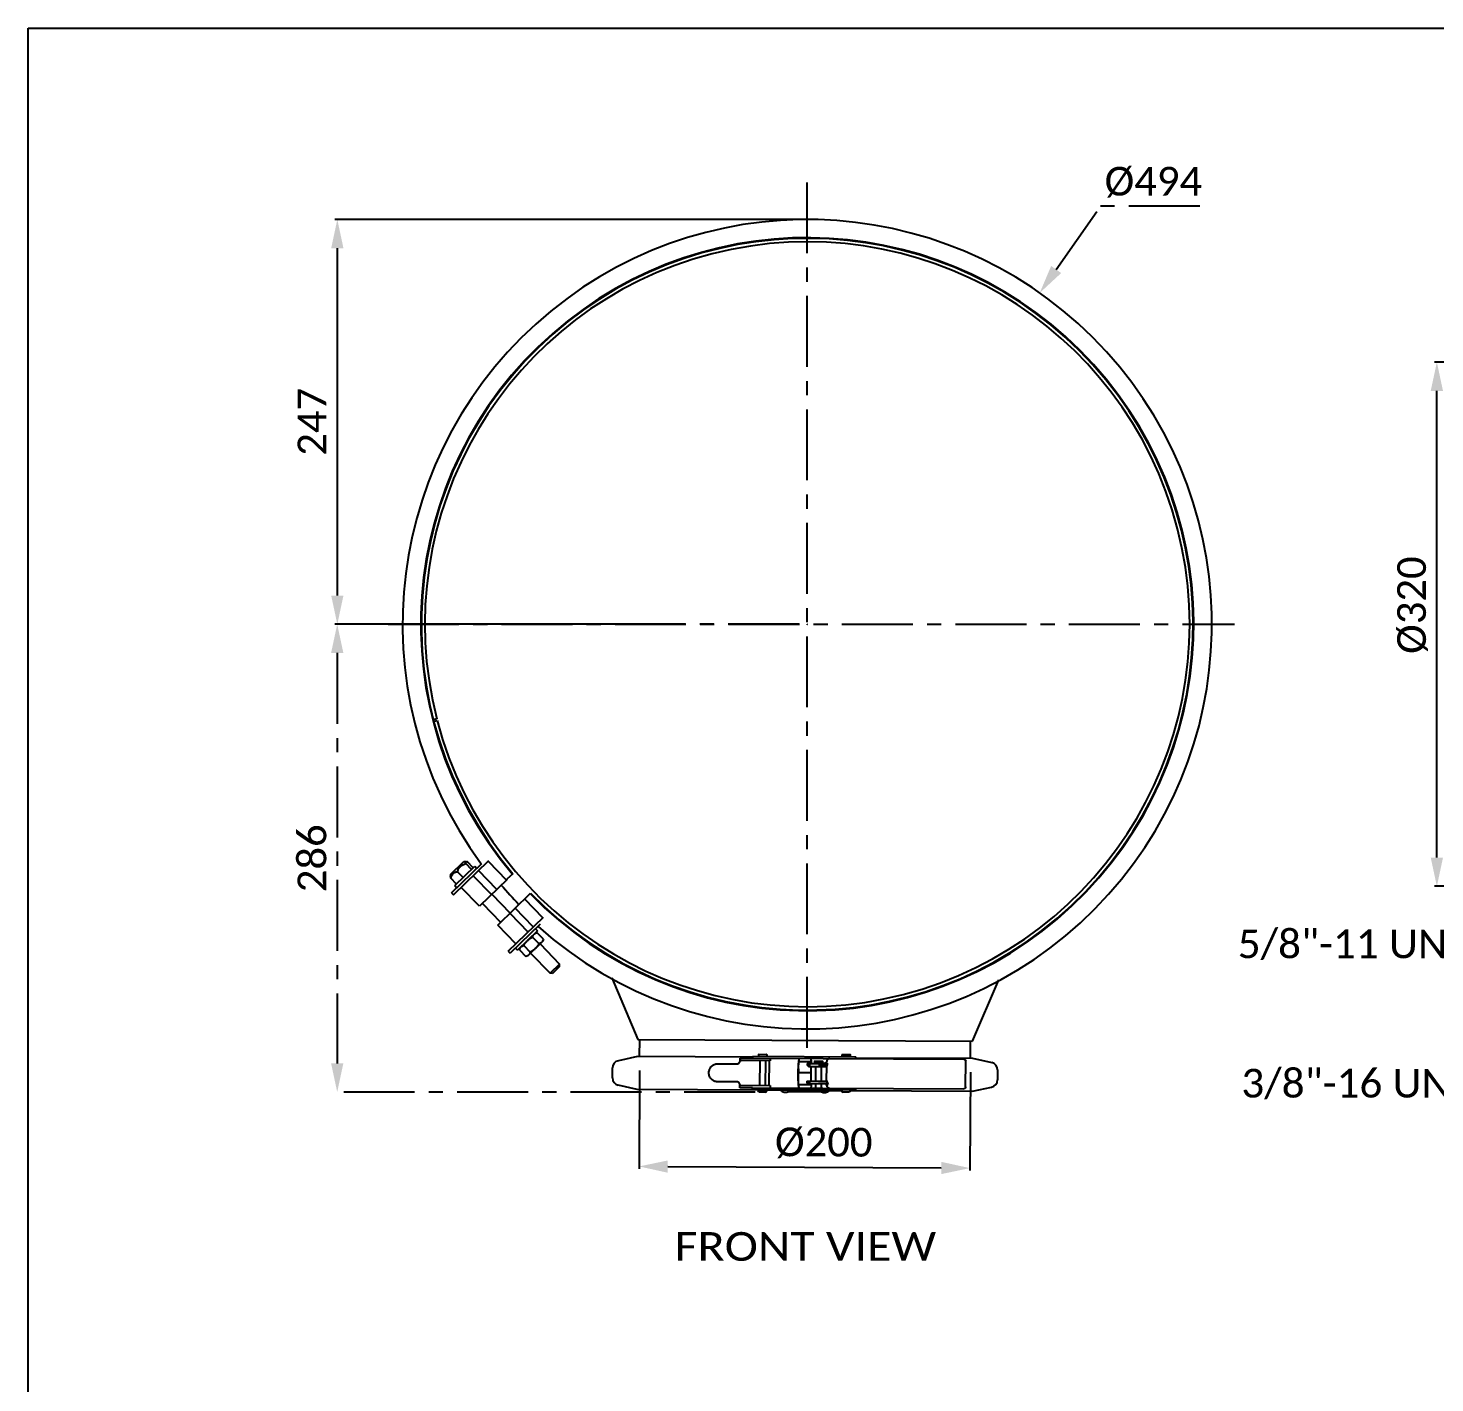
# Model space of a CAD drawing. Header units: millimetres. Extents: x 233 to 4124, y -943 to 2529.
# Drawn here: x 233 to 1092, y 1701 to 2529 of the extents above; entities that cross this region are included whole.
import ezdxf
from ezdxf.enums import TextEntityAlignment as Align

# ---------------------------------------------------------------- set-up
doc = ezdxf.new("R2010")
doc.units = ezdxf.units.MM
doc.header["$LTSCALE"] = 115.5
doc.header["$PDMODE"] = 3
doc.header["$PDSIZE"] = 8
doc.linetypes.add('CENTER', pattern=[0.6, 0.375, -0.075, 0.075, -0.075])
doc.layers.get('0').update_dxf_attribs({"linetype": 'CONTINUOUS'})
doc.layers.get('Defpoints').update_dxf_attribs({"linetype": 'CONTINUOUS'})
doc.styles.get("Standard").update_dxf_attribs({"font": 'calibri.ttf'})
doc.dimstyles.new('DIMSTYLE_1', dxfattribs={"dimtxt": 17.5, "dimasz": 17.5, "dimexe": 1.5, "dimexo": 1, "dimgap": 0.875, "dimtad": 1, "dimdec": 0, "dimdsep": 46, "dimtxsty": 'Standard', "dimblk": '_FILLED', "dimblk1": '_FILLED', "dimblk2": '_FILLED', "dimcen": 0.09, "dimazin": 2, "dimtp": 0.01, "dimtm": 0.01, "dimtfac": 1, "dimtdec": 0, "dimtofl": 0, "dimtmove": 0, "dimatfit": 3, "dimldrblk": '_FILLED', "dimfxl": 1, "dimtolj": 1, "dimarcsym": 0})
doc.dimstyles.new('DIMSTYLE_2', dxfattribs={"dimtxt": 17.5, "dimasz": 17.5, "dimexe": 1.5, "dimexo": 1, "dimtad": 1, "dimdec": 0, "dimdsep": 46, "dimtxsty": 'Standard', "dimblk": '_FILLED', "dimblk1": '_FILLED', "dimblk2": '_FILLED', "dimcen": 0.09, "dimazin": 2, "dimtp": 0.01, "dimtm": 0.01, "dimtfac": 1, "dimtdec": 0, "dimtofl": 0, "dimtmove": 0, "dimatfit": 1, "dimldrblk": '_FILLED', "dimfxl": 1, "dimtolj": 1, "dimarcsym": 0})
doc.dimstyles.new('DIMSTYLE_3', dxfattribs={"dimtxt": 17.5, "dimasz": 17.5, "dimexe": 1.5, "dimexo": 1, "dimgap": 0.875, "dimtad": 1, "dimdsep": 46, "dimtxsty": 'Standard', "dimblk": '_FILLED', "dimblk1": '_FILLED', "dimblk2": '_FILLED', "dimcen": 0.09, "dimazin": 2, "dimtp": 0.01, "dimtm": 0.01, "dimtfac": 1, "dimtofl": 0, "dimtmove": 0, "dimatfit": 3, "dimldrblk": '_FILLED', "dimfxl": 1, "dimtolj": 1, "dimarcsym": 0})

# ---------------------------------------------------------------- blocks, each defined once
blk = doc.blocks.new('_FILLED')
at = {"color": 0, "linetype": 'ByBlock'}
blk.add_solid([(0, 0), (-1, 0.214), (-1, -0.214)], dxfattribs=at)
blk = doc.blocks.new('*D2')
at = {"color": 0, "linetype": 'CENTER', "lineweight": -2}
for p in [(861.13, 2381.17), (948.8, 2419.88)]:
    blk.add_line(p, (888.3, 2419.88), dxfattribs=at)
at = {"color": 0, "linetype": 'CENTER'}
for p, q in [((709.04, 2164.59), (709.22, 2164.59)), ((709.13, 2164.5), (709.13, 2164.68))]:
    blk.add_line(p, q, dxfattribs=at)
at = {"layer": 'Defpoints', "color": 0}
for p in [(851.08, 2366.85), (567.17, 1962.33)]:
    blk.add_point(p, dxfattribs=at)
at = {"color": 0, "linetype": 'ByBlock', "lineweight": -2, "xscale": 17.5, "yscale": 17.5, "zscale": 17.5, "rotation": 234.9374986339408}
blk.add_blockref('_FILLED', (851.08, 2366.85), dxfattribs=at)
at = {"color": 0, "insert": (890.71, 2443.84), "char_height": 17.5, "attachment_point": 1, "line_spacing_factor": 0.9}
blk.add_mtext('\\A1;%%c494', dxfattribs=at)
blk = doc.blocks.new('*D4')
at = {"color": 0, "linetype": 'Continuous', "lineweight": -2}
for p, q in [((704.13, 2411.69), (420.67, 2411.69)), ((422.17, 2394.19), (422.17, 2182.09)), ((593.88, 2164.59), (420.67, 2164.59))]:
    blk.add_line(p, q, dxfattribs=at)
at = {"layer": 'Defpoints', "color": 0}
for p in [(705.13, 2411.69), (422.17, 2164.59), (594.88, 2164.59)]:
    blk.add_point(p, dxfattribs=at)
at = {"color": 0, "linetype": 'ByBlock', "lineweight": -2, "xscale": 17.5, "yscale": 17.5, "zscale": 17.5}
for p, rotation in [((422.17, 2411.69), 89.99999999999999), ((422.17, 2164.59), 270)]:
    blk.add_blockref('_FILLED', p, dxfattribs=dict(at, rotation=rotation))
at = {"color": 0, "insert": (397.96, 2288.2), "char_height": 17.5, "attachment_point": 2, "rotation": 90, "line_spacing_factor": 0.9}
blk.add_mtext('\\A1;247', dxfattribs=at)
blk = doc.blocks.new('*D5')
at = {"color": 0, "linetype": 'Continuous', "lineweight": -2}
for p, q in [((606.74, 1892.11), (606.44, 1832.04)), ((808.74, 1891.08), (808.44, 1831.02)), ((623.95, 1833.45), (790.95, 1832.61))]:
    blk.add_line(p, q, dxfattribs=at)
at = {"layer": 'Defpoints', "color": 0}
for p in [(606.75, 1893.11), (808.75, 1892.08), (808.45, 1832.52)]:
    blk.add_point(p, dxfattribs=at)
at = {"color": 0, "linetype": 'ByBlock', "lineweight": -2, "xscale": 17.5, "yscale": 17.5, "zscale": 17.5}
for p, rotation in [((606.45, 1833.54), 179.7099236753), ((808.45, 1832.52), 359.7099236752999)]:
    blk.add_blockref('_FILLED', p, dxfattribs=dict(at, rotation=rotation))
at = {"color": 0, "insert": (719.24, 1857.18), "char_height": 17.5, "attachment_point": 2, "rotation": 359.70992, "line_spacing_factor": 0.9}
blk.add_mtext('\\A1;%%c200', dxfattribs=at)
blk = doc.blocks.new('*D8')
at = {"color": 0, "linetype": 'Continuous', "lineweight": -2}
for p, q in [((1316.54, 2324.59), (1092.1, 2324.59)), ((1093.6, 2022.09), (1093.6, 2307.09)), ((1316.54, 2004.59), (1092.1, 2004.59))]:
    blk.add_line(p, q, dxfattribs=at)
at = {"layer": 'Defpoints', "color": 0}
for p in [(1093.6, 2324.59), (1317.54, 2324.59), (1317.54, 2004.59)]:
    blk.add_point(p, dxfattribs=at)
at = {"color": 0, "linetype": 'ByBlock', "lineweight": -2, "xscale": 17.5, "yscale": 17.5, "zscale": 17.5}
for p, rotation in [((1093.6, 2324.59), 90), ((1093.6, 2004.59), 270)]:
    blk.add_blockref('_FILLED', p, dxfattribs=dict(at, rotation=rotation))
at = {"color": 0, "insert": (1069.39, 2176.26), "char_height": 17.5, "attachment_point": 2, "rotation": 90, "line_spacing_factor": 0.9}
blk.add_mtext('\\A1;%%c320', dxfattribs=at)
blk = doc.blocks.new('*D13')
at = {"color": 0, "linetype": 'CENTER', "lineweight": -2}
for p, q in [((704.13, 2164.59), (420.61, 2164.59)), ((422.11, 2147.09), (422.11, 1896.48)), ((677.27, 1878.98), (420.61, 1878.98))]:
    blk.add_line(p, q, dxfattribs=at)
at = {"layer": 'Defpoints', "color": 0}
for p in [(705.13, 2164.59), (422.11, 1878.98), (678.27, 1878.98)]:
    blk.add_point(p, dxfattribs=at)
at = {"color": 0, "linetype": 'ByBlock', "lineweight": -2, "xscale": 17.5, "yscale": 17.5, "zscale": 17.5}
for p, rotation in [((422.11, 2164.59), 89.99999999999999), ((422.11, 1878.98), 270)]:
    blk.add_blockref('_FILLED', p, dxfattribs=dict(at, rotation=rotation))
at = {"color": 0, "insert": (397.9, 2021.7), "char_height": 17.5, "attachment_point": 2, "rotation": 90, "line_spacing_factor": 0.9}
blk.add_mtext('\\A1;286', dxfattribs=at)

msp = doc.modelspace()

# ---------------------------------------------------------------- linework, layer by layer
at = {"color": 7, "linetype": 'Continuous'}
msp.add_line((233.36653, -942.86417), (233.36653, 2528.53946), dxfattribs=at)
at = {"linetype": 'Continuous'}
for p, q in [((233.36653, 2528.53946), (2074.57413, 2528.53946)), ((482.90291, 2106.74958), (481.2376, 2106.3403)), ((481.50717, 2105.37679), (483.15271, 2105.78121)), ((491.1916, 2011.8157), (499.36307, 2019.75545)), ((493.13142, 1999.33915), (514.64749, 2020.2451)), ((499.36307, 2019.75545), (500.66653, 2019.73671)), ((505.09908, 2015.84752), (501.62383, 2019.4242)), ((514.23532, 2019.84461), (525.38515, 2008.36937)), ((491.1916, 2011.8157), (491.17286, 2010.51224)), ((491.94675, 2000.55839), (510.40898, 2018.4971)), ((493.9198, 2004.98525), (506.11224, 2016.83195)), ((499.01686, 2009.93778), (495.54161, 2013.51445)), ((504.09992, 2014.8767), (500.62467, 2018.45337)), ((505.20595, 2011.07129), (516.35579, 1999.59605)), ((506.11224, 2016.83195), (507.3666, 2015.54099)), ((519.55457, 2002.70412), (508.40473, 2014.17936)), ((529.40367, 2012.25076), (525.58818, 2009.01659)), ((494.93296, 2005.96968), (491.45771, 2009.54635)), ((493.9198, 2004.98525), (495.17416, 2003.69429)), ((508.94307, 1992.39353), (497.79323, 2003.86877)), ((525.79733, 2008.76986), (508.94307, 1992.39353)), ((525.57141, 2009.00237), (525.79733, 2008.76986)), ((491.94675, 2000.55839), (493.13142, 1999.33915)), ((510.73608, 1994.13569), (521.88591, 1982.66046)), ((516.4737, 1999.71061), (527.62353, 1988.23538)), ((520.09291, 1980.91829), (540.15263, 2000.40919)), ((536.53499, 1996.89413), (547.68483, 1985.4189)), ((526.58093, 1964.91343), (548.097, 1985.81938)), ((527.50563, 1988.12081), (538.65546, 1976.64557)), ((541.85424, 1979.75365), (530.70441, 1991.22888)), ((531.24275, 1969.44306), (520.09291, 1980.91829)), ((546.13755, 1981.54517), (527.7656, 1963.69419)), ((544.43981, 1977.38582), (532.24737, 1965.53912)), ((543.00308, 1975.98983), (544.07283, 1976.26004)), ((543.18545, 1978.67678), (544.43981, 1977.38582)), ((548.05897, 1972.23316), (544.13205, 1976.27469)), ((535.99983, 1968.37308), (539.92675, 1964.33154)), ((547.74176, 1971.11285), (538.42278, 1962.05813)), ((541.38241, 1973.60303), (545.30933, 1969.56149)), ((545.95108, 1969.37295), (557.93716, 1957.03707)), ((547.08872, 1970.48095), (547.08669, 1970.47922)), ((547.08872, 1970.48095), (547.08681, 1970.4791)), ((547.74176, 1971.11285), (548.04262, 1972.17439)), ((526.58093, 1964.91343), (527.7656, 1963.69419)), ((530.99301, 1966.83008), (532.24737, 1965.53912)), ((533.36689, 1965.8148), (533.3831, 1965.87368)), ((533.36689, 1965.8148), (537.29381, 1961.77327)), ((533.6841, 1966.93511), (533.38324, 1965.87357)), ((537.35315, 1961.78776), (537.29381, 1961.77327)), ((538.42278, 1962.05813), (537.35303, 1961.78792)), ((540.21346, 1963.79803), (552.19954, 1951.46215)), ((557.93716, 1957.03707), (552.19954, 1951.46215)), ((553.6136, 1951.44181), (552.19954, 1951.46215)), ((557.91682, 1955.623), (553.6136, 1951.44181)), ((557.91682, 1955.623), (557.93716, 1957.03707)), ((589.84549, 1948.69196), (605.66623, 1911.1111)), ((810.01292, 1910.07653), (826.19187, 1947.44565)), ((605.66625, 1911.1111), (810.01271, 1910.07653)), ((606.78778, 1900.61792), (606.84087, 1911.10515)), ((808.78519, 1899.59524), (808.83828, 1910.08247)), ((605.4443, 1900.62472), (593.7869, 1898.1219)), ((675.84728, 1900.26828), (605.4443, 1900.62472)), ((668.10555, 1897.63847), (668.11568, 1899.63844)), ((668.11568, 1899.63844), (686.51417, 1899.54529)), ((675.84396, 1899.61075), (675.85003, 1900.81074)), ((675.84396, 1899.61075), (804.79804, 1898.95788)), ((675.85003, 1900.81074), (738.84527, 1900.4918)), ((679.35581, 1901.943), (679.35024, 1900.84302)), ((679.40606, 1901.99275), (684.306, 1901.96794)), ((680.0939, 1899.58923), (680.09384, 1899.5778)), ((683.59386, 1899.57151), (683.5938, 1899.56008)), ((684.35574, 1901.91769), (684.35017, 1900.8177)), ((686.51417, 1899.54529), (686.50658, 1898.04531)), ((704.1077, 1899.46766), (703.796, 1897.56494)), ((703.80009, 1896.00227), (704.21941, 1898.56199)), ((704.21941, 1898.56199), (704.21704, 1899.4671)), ((711.34984, 1899.43099), (711.33831, 1898.52595)), ((711.33831, 1898.52595), (711.66, 1896.42938)), ((711.7516, 1897.52466), (711.45919, 1899.43044)), ((730.35221, 1901.88482), (730.34665, 1900.78483)), ((735.29633, 1900.70977), (730.39639, 1900.73458)), ((730.40247, 1901.93456), (735.3024, 1901.90976)), ((731.09613, 1900.68104), (731.09537, 1900.53104)), ((734.59608, 1900.66332), (734.59533, 1900.51332)), ((735.35215, 1901.8595), (735.34658, 1900.75952)), ((738.8392, 1899.29182), (738.84527, 1900.4918)), ((738.84252, 1899.94935), (810.12924, 1899.58844)), ((810.12924, 1899.58844), (821.7607, 1896.96771)), ((590.1221, 1887.63124), (590.15256, 1893.64768)), ((654.28976, 1896.20839), (666.21262, 1896.14803)), ((686.50658, 1898.04531), (668.68233, 1898.13555)), ((680.08625, 1898.07782), (680.01031, 1883.07801)), ((683.5862, 1898.0601), (683.51026, 1883.06029)), ((685.91796, 1883.54811), (685.98883, 1897.54793)), ((703.61676, 1887.05663), (703.64722, 1893.07307)), ((703.70306, 1893.07279), (703.6726, 1887.05635)), ((711.26132, 1890.57623), (703.69061, 1890.61456)), ((703.6923, 1890.94789), (711.263, 1890.90956)), ((704.06391, 1897.61276), (711.48419, 1897.5752)), ((709.02504, 1896.44272), (709.01896, 1895.24274)), ((711.10762, 1895.23216), (709.01896, 1895.24274)), ((709.02504, 1896.44272), (721.66677, 1896.37872)), ((709.96368, 1895.23795), (709.95951, 1894.41361)), ((721.02039, 1894.35761), (709.95951, 1894.41361)), ((711.28071, 1894.40692), (711.23628, 1885.63139)), ((713.47655, 1897.7702), (713.47098, 1896.67022)), ((718.42066, 1896.59516), (713.52072, 1896.61996)), ((713.5268, 1897.81995), (718.42674, 1897.79514)), ((714.20945, 1894.39209), (714.16502, 1885.61656)), ((714.22046, 1896.56642), (714.2197, 1896.41642)), ((716.03147, 1895.88289), (721.24642, 1895.85648)), ((717.70941, 1894.37437), (717.66498, 1885.59884)), ((717.72042, 1896.5487), (717.71966, 1896.3987)), ((718.47648, 1897.74489), (718.47091, 1896.6449)), ((720.97793, 1885.97099), (721.0226, 1894.79305)), ((721.02597, 1897.89232), (721.0262, 1897.8932)), ((805.84759, 1882.15235), (805.92657, 1897.75215)), ((825.34955, 1892.45691), (825.31909, 1886.44048)), ((605.34241, 1880.49972), (593.71095, 1883.12045)), ((666.15693, 1885.14817), (654.23407, 1885.20853)), ((668.02455, 1881.63867), (668.03468, 1883.63865)), ((675.75277, 1881.59954), (668.02455, 1881.63867)), ((668.60639, 1883.13574), (686.43064, 1883.0455)), ((675.74675, 1880.411), (675.75283, 1881.61098)), ((675.75283, 1881.61098), (804.70691, 1880.95811)), ((686.43064, 1883.0455), (686.4231, 1881.55696)), ((703.72005, 1882.56349), (703.88806, 1881.46854)), ((704.13334, 1881.56221), (703.73996, 1884.12604)), ((703.81855, 1883.61383), (711.58591, 1883.5745)), ((704.13213, 1881.4673), (704.13334, 1881.56221)), ((708.97036, 1885.64286), (708.96428, 1884.44288)), ((711.05294, 1884.4323), (708.96428, 1884.44288)), ((708.97036, 1885.64286), (721.05333, 1885.58169)), ((709.909, 1884.43809), (709.90635, 1883.91374)), ((721.18567, 1883.85664), (709.90635, 1883.91374)), ((711.64193, 1883.90495), (711.25224, 1881.52616)), ((711.25224, 1881.52616), (711.25249, 1881.43125)), ((711.49657, 1881.43002), (711.67565, 1882.52321)), ((714.15629, 1883.89223), (714.14401, 1881.46661)), ((715.97832, 1885.38302), (721.19326, 1885.35662)), ((717.65625, 1883.87451), (717.64397, 1881.44889)), ((720.94911, 1882.87183), (720.94933, 1882.87099)), ((721.11476, 1883.85744), (721.17718, 1883.83424)), ((721.17718, 1883.83424), (721.21475, 1883.82035)), ((738.74199, 1880.09206), (738.74807, 1881.29205)), ((810.02735, 1879.46343), (821.68476, 1881.96625)), ((678.99535, 1880.12682), (605.34241, 1880.49972)), ((738.74199, 1880.09206), (675.74675, 1880.411)), ((678.99468, 1879.99455), (678.99544, 1880.14455)), ((679.0457, 1880.19429), (684.44563, 1880.16695)), ((683.48956, 1878.97178), (679.98961, 1878.9895)), ((679.9967, 1880.38948), (679.99594, 1880.23948)), ((683.49665, 1880.37176), (683.49589, 1880.22176)), ((684.49461, 1879.9667), (684.49537, 1880.1167)), ((704.11344, 1879.99966), (684.49528, 1880.09898)), ((696.89723, 1879.75663), (696.89864, 1880.03618)), ((698.89512, 1879.33455), (716.46707, 1879.24559)), ((704.07232, 1880.26759), (704.11344, 1879.99966)), ((704.11344, 1879.99966), (704.11685, 1880.26736)), ((711.25563, 1880.23122), (711.25633, 1879.96349)), ((711.25633, 1879.96349), (711.30015, 1880.231)), ((711.25633, 1879.96349), (729.99075, 1879.86864)), ((718.47055, 1879.92697), (718.46913, 1879.64742)), ((729.99109, 1879.93636), (729.99185, 1880.08636)), ((734.48597, 1878.9136), (730.98601, 1878.93131)), ((735.49068, 1879.8408), (810.02735, 1879.46343)), ((735.49102, 1879.90852), (735.49178, 1880.05852))]:
    msp.add_line(p, q, dxfattribs=at)
at = {"linetype": 'CENTER'}
for p, q in [((709.12552, 1905.9584), (709.12552, 2439.12007)), ((453.14107, 2164.59056), (970.11187, 2164.59056))]:
    msp.add_line(p, q, dxfattribs=at)
at = {"linetype": 'Continuous'}
for points in [[(722.95049, 1899.37226), (722.90438, 1899.37195), (722.80869, 1899.36786), (722.71447, 1899.35927), (722.62198, 1899.34641), (722.53145, 1899.32951), (722.44311, 1899.30881), (722.35715, 1899.28456), (722.27372, 1899.25701), (722.19295, 1899.22636), (722.11495, 1899.19283), (722.03986, 1899.15665), (721.96785, 1899.11812), (721.89901, 1899.07752), (721.83343, 1899.03515), (721.77116, 1898.99133), (721.71223, 1898.94639), (721.65656, 1898.90058), (721.60407, 1898.85417), (721.55452, 1898.8072), (721.50763, 1898.75965), (721.46339, 1898.71168), (721.42177, 1898.66347), (721.38273, 1898.61517), (721.34621, 1898.56697), (721.31211, 1898.51899), (721.28036, 1898.4714), (721.25092, 1898.42442), (721.22373, 1898.37827), (721.1986, 1898.33294), (721.17541, 1898.28844), (721.15398, 1898.24471), (721.13416, 1898.20168), (721.11584, 1898.15926), (721.09896, 1898.11755), (721.08362, 1898.0771), (721.06951, 1898.03729), (721.05651, 1897.99799), (721.04452, 1897.95908), (721.03388, 1897.9219), (721.0262, 1897.8932)], [(721.02516, 1897.89234), (720.81558, 1897.38565), (720.46935, 1896.94689), (720.01158, 1896.62223), (719.48695, 1896.43486), (719.24492, 1896.4099)], [(720.35045, 1883.86087), (720.4029, 1883.82286), (720.74468, 1883.38062), (720.94911, 1882.87183)], [(720.95014, 1882.87098), (720.95764, 1882.84179), (720.96785, 1882.80473), (720.97942, 1882.76576), (720.99202, 1882.72636), (721.00572, 1882.68642), (721.02064, 1882.64584), (721.03706, 1882.60406), (721.05493, 1882.56152), (721.07427, 1882.51834), (721.09523, 1882.47446), (721.11794, 1882.42978), (721.14257, 1882.38424), (721.16926, 1882.33785), (721.1982, 1882.29059), (721.22944, 1882.24269), (721.26304, 1882.19437), (721.29906, 1882.14579), (721.3376, 1882.09709), (721.37872, 1882.04844), (721.42246, 1882.00001), (721.46887, 1881.95196), (721.51795, 1881.90448), (721.56996, 1881.85751), (721.62516, 1881.81113), (721.68364, 1881.76557), (721.74546, 1881.72111), (721.81062, 1881.67805), (721.87905, 1881.63673), (721.95068, 1881.59745), (722.02541, 1881.5605), (722.10308, 1881.52616), (722.18356, 1881.49467), (722.26672, 1881.46626), (722.35245, 1881.44113), (722.44061, 1881.41952), (722.53099, 1881.40169), (722.62337, 1881.38788), (722.71753, 1881.37833), (722.81322, 1881.37327), (722.85934, 1881.37249)]]:
    msp.add_lwpolyline(points, dxfattribs=at)
for centre, radius, start, end in [((709.12552, 2164.59056), 247.1, 228.29098345, 216.31559995), ((709.12552, 2164.59056), 235.99174, 224.1760125, 220.2860125), ((709.12552, 2164.59056), 235.6, 224.1760125, 220.2860125), ((709.12552, 2164.59056), 233.5, 194.58761384, 194.34221944), ((498.4505, 2012.77646), 7.3663, 64.48226274, 65.63893391), ((498.19395, 2012.5272), 7.3663, 202.71311405, 203.86978511), ((709.12552, 2164.59056), 245.5, 220.43215597, 224.15604294), ((679.40024, 1900.84276), 0.05, 179.70992368, 247.20992368), ((679.40581, 1901.94275), 0.05, 89.70992368, 179.70992368), ((684.30574, 1901.91794), 0.05, 359.70992368, 89.70992368), ((684.30018, 1900.81795), 0.05, 292.20992368, 359.70992368), ((730.39664, 1900.78458), 0.05, 179.70992368, 269.70992368), ((730.40221, 1901.88456), 0.05, 89.70992368, 179.70992368), ((731.04613, 1900.68129), 0.05, 359.70992368, 89.70992368), ((734.64608, 1900.66306), 0.05, 89.70992368, 179.70992368), ((735.29658, 1900.75977), 0.05, 269.70992368, 359.70992368), ((735.30215, 1901.85976), 0.05, 359.70992368, 89.70992368), ((594.75251, 1893.62439), 4.6, 102.1173422, 179.70992368), ((713.52098, 1896.66996), 0.05, 179.70992368, 269.70992368), ((713.52655, 1897.76995), 0.05, 89.70992368, 179.70992368), ((714.17046, 1896.56667), 0.05, 359.70992368, 89.70992368), ((717.77042, 1896.54845), 0.05, 89.70992368, 179.70992368), ((718.42091, 1896.64516), 0.05, 269.70992368, 359.70992368), ((718.42648, 1897.74514), 0.05, 359.70992368, 89.70992368), ((820.74961, 1892.4802), 4.6, 359.70992368, 77.30250515), ((594.72204, 1887.60795), 4.6, 179.70992368, 257.30250515), ((714.09401, 1881.46687), 0.05, 314.70992368, 359.70992368), ((717.69397, 1881.44864), 0.05, 179.70992368, 224.70992368), ((724.92783, 1886.97476), 4.11879, 203.17511727, 203.42478521), ((820.71915, 1886.46376), 4.6, 282.1173422, 359.70992368), ((679.99467, 1879.98949), 1, 179.70992368, 269.70992368), ((679.04544, 1880.14429), 0.05, 89.70992368, 179.70992368), ((679.94594, 1880.23974), 0.05, 269.70992368, 359.70992368), ((683.49463, 1879.97177), 1, 269.70992368, 359.70992368), ((683.54589, 1880.22151), 0.05, 179.70992368, 269.70992368), ((684.44537, 1880.11695), 0.05, 359.70992368, 89.70992368), ((695.70241, 1883.53158), 4.72667, 227.42776841, 298.62684486), ((719.7021, 1883.40934), 4.72667, 240.77720356, 312.00548741), ((730.99108, 1879.9313), 1, 179.70992368, 269.70992368), ((730.04185, 1880.08611), 0.05, 134.70992368, 179.70992368), ((734.49103, 1879.91358), 1, 269.70992368, 359.70992368), ((735.44178, 1880.05877), 0.05, 359.70992368, 44.70992368)]:
    msp.add_arc(centre, radius, start, end, dxfattribs=at)
for centre, start_param, end_param in [((698.8972, 1879.74651), -3.141592642, -1.570796327), ((716.46916, 1879.65754), -1.570796327, -0.000000016)]:
    msp.add_ellipse(centre, major_axis=(1.99997, -0.01013), ratio=0.205980066, start_param=start_param, end_param=end_param, dxfattribs=at)
for points, knots in [([(500.62467, 2018.45337), (500.54928, 2018.62415), (500.44888, 2018.86804), (500.36241, 2019.18672), (500.32766, 2019.41216), (500.36097, 2019.63352), (500.5262, 2019.73004), (500.61771, 2019.73688), (500.66698, 2019.73621)], [0, 0, 0, 0, 0.36669234, 0.518004587, 0.644021544, 0.823065141, 0.903203282, 1, 1, 1, 1]), ([(500.66698, 2019.73621), (500.79041, 2019.73454), (501.07431, 2019.66379), (501.33945, 2019.55446), (501.48899, 2019.4869)], [0, 0, 0, 0, 0.429289667, 1, 1, 1, 1]), ([(491.17334, 2010.51178), (491.17146, 2010.38836), (491.23402, 2010.10254), (491.33568, 2009.83437), (491.39891, 2009.68294)], [0, 0, 0, 0, 0.429289536, 1, 1, 1, 1]), ([(491.45771, 2009.54635), (491.56943, 2010.05356), (491.86148, 2011.03691), (492.72451, 2012.32817), (494.04007, 2013.15366), (495.03141, 2013.41736), (495.54161, 2013.51445)], [0, 0, 0, 0, 0.255228188, 0.499996016, 0.744775582, 1, 1, 1, 1]), ([(495.54161, 2013.51445), (495.73263, 2014.10554), (496.19571, 2015.26158), (497.31003, 2016.77957), (498.85946, 2017.84973), (500.02834, 2018.27943), (500.62467, 2018.45337)], [0, 0, 0, 0, 0.251039801, 0.499995663, 0.748963191, 1, 1, 1, 1]), ([(542.35266, 1975.35523), (542.46925, 1975.46852), (542.72471, 1975.67729), (543.30851, 1976.01861), (543.79724, 1976.18684), (544.13205, 1976.27469)], [0, 0, 0, 0, 0.241096688, 0.486639341, 1, 1, 1, 1]), ([(533.38324, 1965.87357), (533.47267, 1966.18898), (533.64209, 1966.64806), (533.98161, 1967.19011), (534.2894, 1967.53921), (534.65379, 1967.82947), (535.21274, 1968.14445), (535.67988, 1968.29551), (535.99983, 1968.37308)], [0, 0, 0, 0, 0.256750323, 0.379114354, 0.499181012, 0.619407925, 0.742174049, 1, 1, 1, 1]), ([(535.99983, 1968.37308), (536.31443, 1968.92417), (536.99847, 1969.99694), (538.24767, 1971.44445), (539.73037, 1972.65169), (540.82249, 1973.3044), (541.38241, 1973.60303)], [0, 0, 0, 0, 0.250048713, 0.500000516, 0.74995134, 1, 1, 1, 1]), ([(545.30933, 1969.56149), (544.99472, 1969.01038), (544.3115, 1967.937), (543.06121, 1966.49042), (541.57927, 1965.28225), (540.48668, 1964.63017), (539.92675, 1964.33154)], [0, 0, 0, 0, 0.250049535, 0.500000181, 0.749950776, 1, 1, 1, 1]), ([(541.38241, 1973.60303), (541.47974, 1973.93478), (541.66108, 1974.41813), (542.01844, 1974.99135), (542.23441, 1975.24013), (542.35073, 1975.35336)], [0, 0, 0, 0, 0.513414307, 0.758937089, 1, 1, 1, 1]), ([(547.08681, 1970.4791), (546.97028, 1970.36608), (546.71538, 1970.15734), (546.13211, 1969.81662), (545.64376, 1969.64925), (545.30933, 1969.56149)], [0, 0, 0, 0, 0.241066688, 0.486590163, 1, 1, 1, 1]), ([(548.05897, 1972.23316), (547.96151, 1971.90096), (547.77988, 1971.41699), (547.42177, 1970.84318), (547.20531, 1970.59423), (547.08872, 1970.48095)], [0, 0, 0, 0, 0.513414648, 0.758931083, 1, 1, 1, 1]), ([(539.92675, 1964.33154), (539.84, 1964.0139), (539.67614, 1963.55103), (539.34509, 1963.0013), (539.04393, 1962.64591), (538.68641, 1962.34803), (538.13488, 1962.02396), (537.67093, 1961.86822), (537.35303, 1961.78792)], [0, 0, 0, 0, 0.257859686, 0.380614024, 0.500827002, 0.620885529, 0.743234966, 1, 1, 1, 1]), ([(804.79804, 1898.95788), (804.94513, 1898.95713), (805.24423, 1898.89496), (805.75161, 1898.54377), (805.92813, 1898.05941), (805.92657, 1897.75215)], [0, 0, 0, 0, 0.243871213, 0.49058164, 1, 1, 1, 1]), ([(654.23407, 1885.20853), (653.57483, 1885.21187), (652.22606, 1885.49824), (650.51846, 1886.71091), (649.36404, 1888.5471), (648.96214, 1890.73531), (649.38619, 1892.91934), (650.5591, 1894.74363), (652.2788, 1895.93905), (653.63043, 1896.21173), (654.28976, 1896.20839)], [0, 0, 0, 0, 0.118799089, 0.240544493, 0.367896483, 0.500000577, 0.632104978, 0.759454042, 0.88118436, 1, 1, 1, 1]), ([(666.21262, 1896.14803), (666.45762, 1896.14679), (666.95864, 1896.25082), (667.58701, 1896.69629), (668.00704, 1897.35802), (668.10677, 1897.87851), (668.10809, 1898.13846)], [0, 0, 0, 0, 0.242437361, 0.489594429, 0.742770866, 1, 1, 1, 1]), ([(668.68233, 1898.13555), (668.56201, 1898.13616), (668.3647, 1898.08154), (668.15901, 1897.8863), (668.106, 1897.72573), (668.10555, 1897.63847)], [0, 0, 0, 0, 0.432776929, 0.686137655, 1, 1, 1, 1]), ([(685.98883, 1897.54793), (685.98916, 1897.61288), (685.99221, 1897.73197), (686.00251, 1897.87184), (686.01415, 1897.96076), (686.02387, 1898.00644), (686.03149, 1898.03318), (686.04163, 1898.04767), (686.04628, 1898.04764)], [0, 0, 0, 0, 0.38311659, 0.703165369, 0.824611958, 0.914976362, 0.972531535, 1, 1, 1, 1]), ([(703.796, 1897.56494), (703.76445, 1897.37234), (703.73363, 1896.83403), (703.68879, 1895.8466), (703.66063, 1894.54302), (703.6498, 1893.58239), (703.64722, 1893.07307)], [0, 0, 0, 0, 0.130236852, 0.358881295, 0.660132498, 1, 1, 1, 1]), ([(703.70306, 1893.07279), (703.70623, 1893.69936), (703.71568, 1894.54999), (703.75936, 1895.5256), (703.77951, 1895.87666), (703.80009, 1896.00227)], [0, 0, 0, 0, 0.641113701, 0.869761362, 1, 1, 1, 1]), ([(711.8195, 1896.43772), (711.81536, 1896.56188), (711.79964, 1896.92434), (711.78783, 1897.28858), (711.7516, 1897.52466)], [0, 0, 0, 0, 0.342165313, 1, 1, 1, 1]), ([(668.03214, 1883.13865), (668.03346, 1883.39861), (667.93899, 1883.92008), (667.52569, 1884.58604), (666.90186, 1885.03784), (666.40192, 1885.14693), (666.15693, 1885.14817)], [0, 0, 0, 0, 0.257233983, 0.51041097, 0.757565238, 1, 1, 1, 1]), ([(668.03468, 1883.63865), (668.03423, 1883.55139), (668.08562, 1883.39029), (668.28932, 1883.19297), (668.48607, 1883.13635), (668.60639, 1883.13574)], [0, 0, 0, 0, 0.313857362, 0.567224032, 1, 1, 1, 1]), ([(685.97034, 1883.04783), (685.96568, 1883.04786), (685.9557, 1883.06244), (685.94835, 1883.08926), (685.93909, 1883.13503), (685.92835, 1883.22406), (685.91947, 1883.36403), (685.91763, 1883.48316), (685.91796, 1883.54811)], [0, 0, 0, 0, 0.027465913, 0.085018498, 0.175380364, 0.296829196, 0.616882409, 1, 1, 1, 1]), ([(703.61676, 1887.05663), (703.61418, 1886.54731), (703.61528, 1885.58663), (703.63025, 1884.28283), (703.66509, 1883.29499), (703.69045, 1882.7564), (703.72005, 1882.56349)], [0, 0, 0, 0, 0.339867678, 0.641118892, 0.869763246, 1, 1, 1, 1]), ([(703.73996, 1884.12604), (703.72065, 1884.25185), (703.70406, 1884.6031), (703.67027, 1885.5791), (703.66942, 1886.42978), (703.6726, 1887.05635)], [0, 0, 0, 0, 0.130238736, 0.358886486, 1, 1, 1, 1]), ([(711.67565, 1882.52321), (711.70265, 1882.68802), (711.73203, 1883.14276), (711.75486, 1883.5964), (711.76563, 1883.88384)], [0, 0, 0, 0, 0.367320463, 1, 1, 1, 1]), ([(721.88797, 1883.59793), (721.8227, 1883.8333), (721.4843, 1884.24214), (720.9957, 1884.38215), (720.75802, 1884.38317)], [0, 0, 0, 0, 0.50681897, 1, 1, 1, 1]), ([(721.14849, 1885.33735), (721.2736, 1885.04858), (721.57866, 1884.49553), (721.80365, 1883.90248), (721.88797, 1883.59793)], [0, 0, 0, 0, 0.498965631, 1, 1, 1, 1]), ([(721.21475, 1883.82035), (721.26926, 1883.80024), (721.49128, 1883.7192), (721.716, 1883.6449), (721.88797, 1883.59793)], [0, 0, 0, 0, 0.245810687, 1, 1, 1, 1]), ([(805.84759, 1882.15235), (805.84604, 1881.84506), (805.66448, 1881.36266), (805.15379, 1881.01617), (804.85399, 1880.95736), (804.70691, 1880.95811)], [0, 0, 0, 0, 0.509449823, 0.756149594, 1, 1, 1, 1])]:
    msp.add_open_spline(points, degree=3, knots=knots, dxfattribs=at)
for points in [[(721.10193, 1895.18156), (721.0581, 1895.05687), (721.02222, 1894.92523), (721.0226, 1894.79305)], [(721.66677, 1896.37872), (721.48599, 1895.97621), (721.24825, 1895.59784), (721.10193, 1895.18156)], [(720.97793, 1885.97099), (720.97621, 1885.83882), (721.01076, 1885.70682), (721.05333, 1885.58169)], [(721.05333, 1885.58169), (721.07955, 1885.5046), (721.10935, 1885.42869), (721.1414, 1885.35384)]]:
    msp.add_open_spline(points, degree=3, dxfattribs=at)

# ---------------------------------------------------------------- texts
for s, width, p, p2 in [('5/8"-11 UNC/M16(X8NOS)', 1.000854, (971.99514, 1960.69678), (1270.58464, 1960.69678)), ('3/8"-16 UNC/M10(X8NOS)', 1.000854, (974.20276, 1875.62311), (1272.79226, 1875.62311)), ('FRONT VIEW', 1.109888, (628.06322, 1775.94699), (787.8103, 1775.94699))]:
    msp.add_text(s, height=17.5, dxfattribs=dict(at, width=width)).set_placement(p, p2, align=Align.FIT)

# ---------------------------------------------------------------- dimensions: what is measured, and where the dimension line sits
at = {"linetype": 'CENTER'}
dim = msp.add_diameter_dim_2p(p1=(567.17407, 1962.33282), p2=(851.07698, 2366.8483), text='%%c<>', dimstyle='DIMSTYLE_2', override={"dimtih": 1, "dimtoh": 1, "dimpost": '<>'}, dxfattribs=at)
dim.commit()
dim.dimension.update_dxf_attribs({"geometry": '*D2', "text_midpoint": (919.75733, 2419.88363), "dimtype": 163})
at = {"linetype": 'Continuous'}
dim = msp.add_linear_dim(base=(422.16865, 2164.59056), p1=(705.12552, 2411.69056), p2=(594.87693, 2164.59056), angle=270, dimstyle='DIMSTYLE_1', dxfattribs=at)
dim.commit()
dim.dimension.update_dxf_attribs({"geometry": '*D4', "text_midpoint": (422.16865, 2288.19954), "dimtype": 160})
dim = msp.add_linear_dim(base=(1093.5968, 2324.59056), p1=(1317.5411, 2004.59056), p2=(1317.5411, 2324.59056), angle=90, text='%%c<>', dimstyle='DIMSTYLE_3', dxfattribs=at)
dim.commit()
dim.dimension.update_dxf_attribs({"geometry": '*D8', "text_midpoint": (1093.5968, 2176.25723), "dimtype": 160})
at = {"linetype": 'CENTER'}
dim = msp.add_linear_dim(base=(422.11117, 1878.97795), p1=(705.12552, 2164.59056), p2=(678.27125, 1878.97795), angle=270, dimstyle='DIMSTYLE_1', dxfattribs=at)
dim.commit()
dim.dimension.update_dxf_attribs({"geometry": '*D13', "text_midpoint": (422.11117, 2021.70034), "dimtype": 160})
at = {"linetype": 'Continuous'}
dim = msp.add_linear_dim(base=(808.44558, 1832.51648), p1=(606.74974, 1893.10538), p2=(808.74715, 1892.08271), angle=359.70992368, text='%%c200', dimstyle='DIMSTYLE_3', override={"dimtxsty": 'Standard'}, dxfattribs=at)
dim.commit()
dim.dimension.update_dxf_attribs({"geometry": '*D5', "text_midpoint": (719.11339, 1832.96876), "dimtype": 160})

doc.saveas('drawing.dxf')
